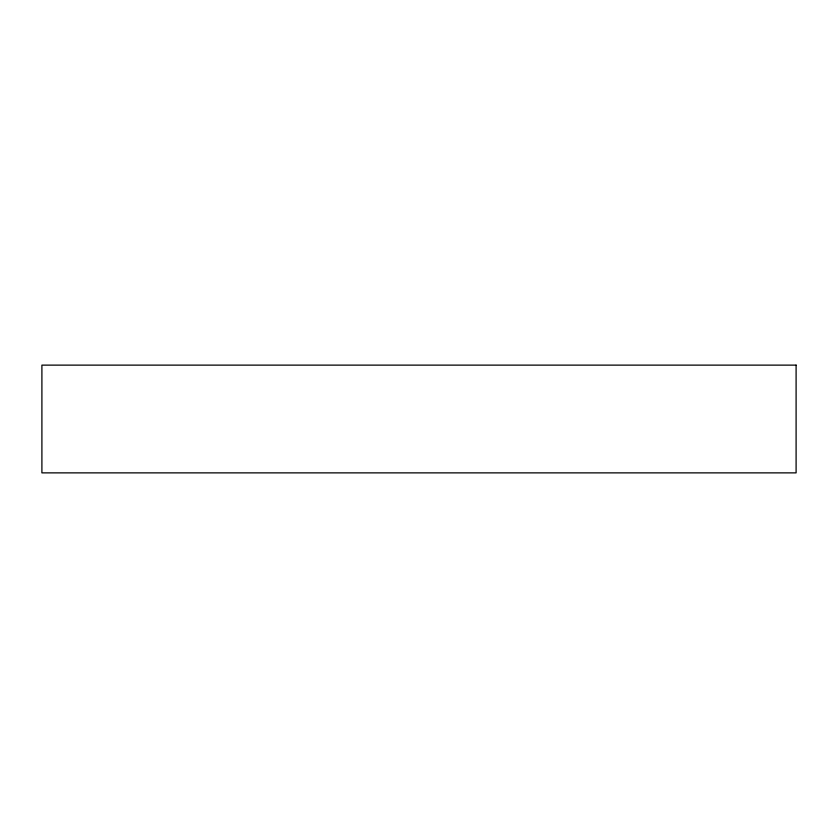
<?xml version="1.0" encoding="UTF-8"?>
<svg xmlns="http://www.w3.org/2000/svg" width="838" height="838" viewBox="0 0 838 838"><rect width="100%" height="100%" fill="white"/><g stroke="black" fill="none" stroke-linecap="round" stroke-linejoin="round"><path stroke-width="1.26" d="M796.1 365.127L41.9 365.127L41.9 472.873L796.1 472.873L796.1 365.127"/></g></svg>
